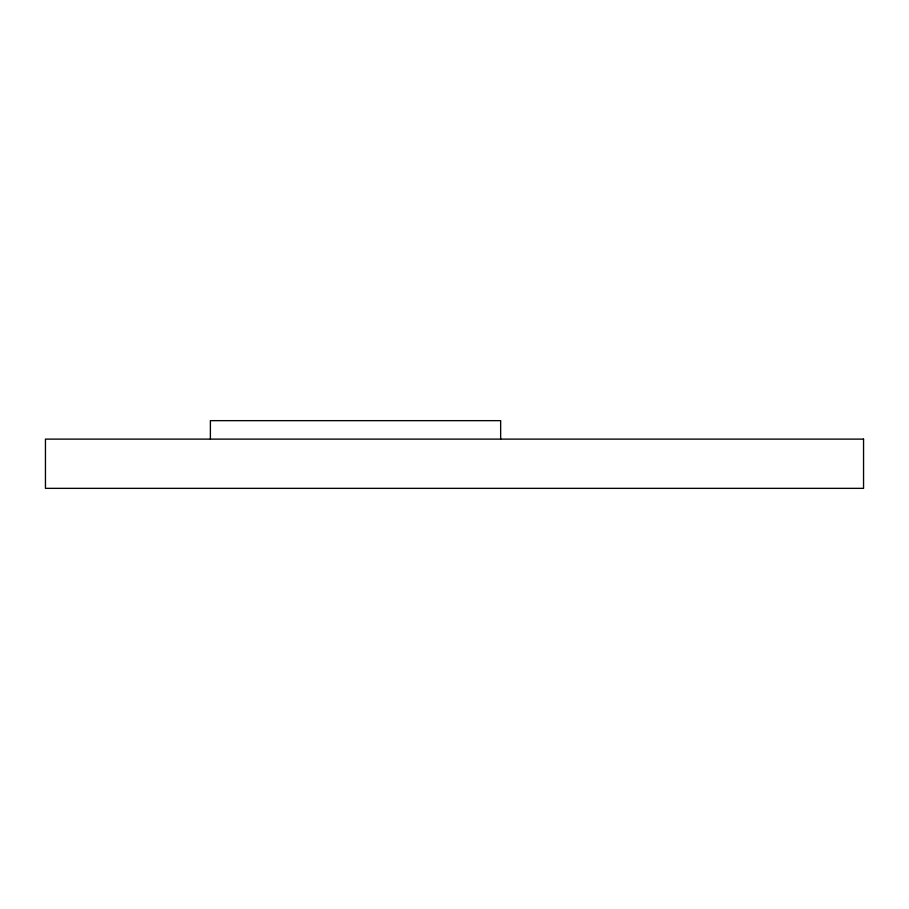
<?xml version="1.0" encoding="UTF-8"?>
<svg xmlns="http://www.w3.org/2000/svg" width="909" height="909" viewBox="0 0 909 909"><rect width="100%" height="100%" fill="white"/><g stroke="black" fill="none" stroke-linecap="round" stroke-linejoin="round"><path stroke-width="1.36" d="M500.654 439.115L500.654 420.651L210.388 420.651L210.388 439.115M863.55 439.115L45.45 439.115L45.45 488.349L863.55 488.349L863.55 439.115"/></g></svg>
